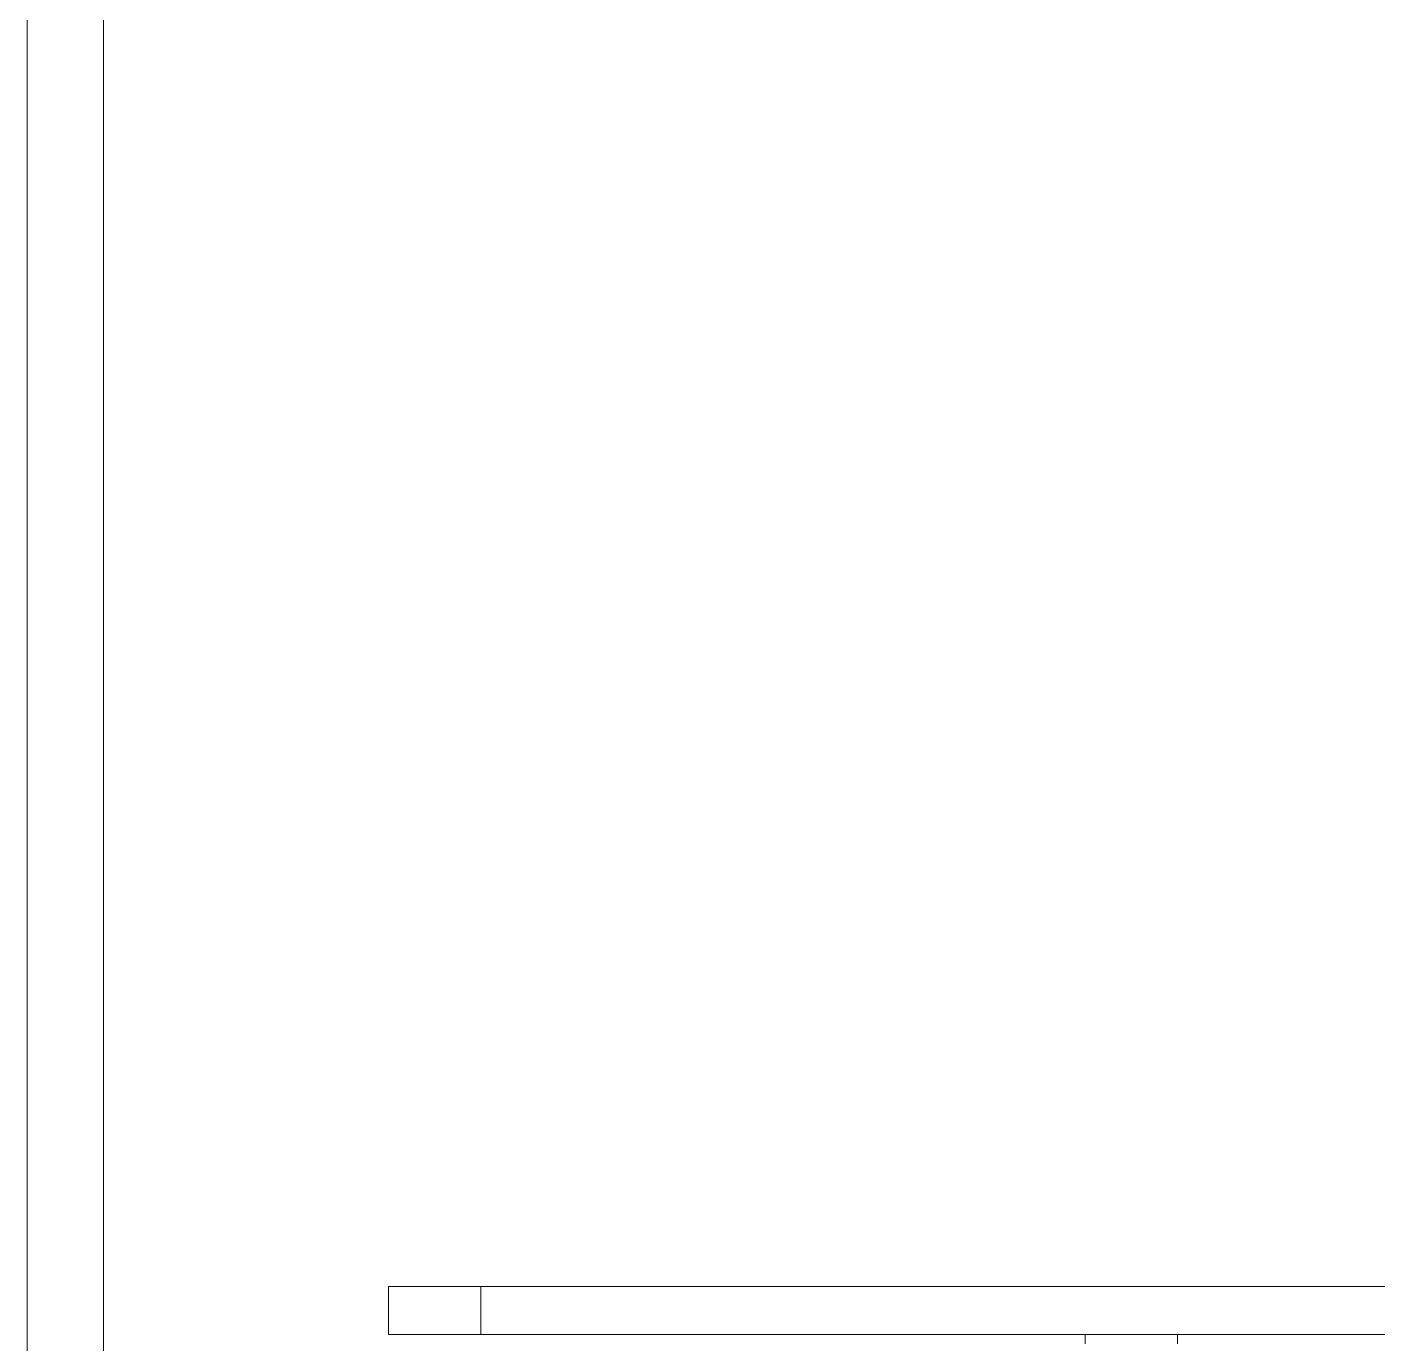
# Model space of a CAD drawing. Header units: inches. Extents: x 21386 to 98862, y -290 to 853.
# Drawn here: x 35669.64 to 35704.95, y 28.5 to 62.92 of the extents above; entities that cross this region are included whole.
import ezdxf

# ---------------------------------------------------------------- set-up
doc = ezdxf.new("R2010")
doc.units = ezdxf.units.IN
doc.header["$MEASUREMENT"] = 0
doc.layers.add('A-GLAZ-CWMG', color=51, linetype='Continuous', lineweight=13)
doc.layers.add('I-FURN', color=30, linetype='Continuous', lineweight=13)

# ---------------------------------------------------------------- blocks, each defined once
blk = doc.blocks.new('Falcon 7700 Series Pedestal Base - 36_ Square Top x 30_ - Wheelchair Height-460525-Building Section - East_West looking South')
at = {"layer": 'I-FURN', "color": 8, "lineweight": 9}
for p, q in [((-26223.344, 30), (-26197.888, 30)), ((-26223.344, 30), (-26223.344, 28.75)), ((-26197.888, 28.75), (-26223.344, 28.75)), ((-26205.138, 28.75), (-26205.138, 28.5))]:
    blk.add_line(p, q, dxfattribs=at)
blk = doc.blocks.new('Falcon 7700 Series Pedestal Base - 36_ Square Top x 30_ - Wheelchair Height-V158-Building Section - East_West looking South')
at = {"layer": 'I-FURN', "color": 8, "lineweight": 9}
for p, q in [((-26225.753, 30), (-26223.344, 30)), ((-26225.753, 30), (-26225.753, 28.75)), ((-26223.344, 28.75), (-26225.753, 28.75)), ((-26207.547, 28.75), (-26207.547, 28.5))]:
    blk.add_line(p, q, dxfattribs=at)
blk = doc.blocks.new('Rectangular Mullion - Exterior 2_ x 4_5_-V183-Building Section - East_West looking South')
at = {"layer": 'A-GLAZ-CWMG', "color": 8, "lineweight": 9}
for p, q in [((-26235.203, 96), (-26235.203, 2)), ((-26233.203, 96), (-26233.203, 3.46))]:
    blk.add_line(p, q, dxfattribs=at)

msp = doc.modelspace()

# ---------------------------------------------------------------- block references
at = {"layer": 'A-GLAZ-CWMG', "color": 8, "lineweight": 9}
msp.add_blockref('Rectangular Mullion - Exterior 2_ x 4_5_-V183-Building Section - East_West looking South', (61904.847, 0), dxfattribs=at)
at = {"layer": 'I-FURN', "color": 8, "lineweight": 9}
for name in ['Falcon 7700 Series Pedestal Base - 36_ Square Top x 30_ - Wheelchair Height-V158-Building Section - East_West looking South', 'Falcon 7700 Series Pedestal Base - 36_ Square Top x 30_ - Wheelchair Height-460525-Building Section - East_West looking South']:
    msp.add_blockref(name, (61904.847, 0), dxfattribs=at)

doc.saveas('drawing.dxf')
